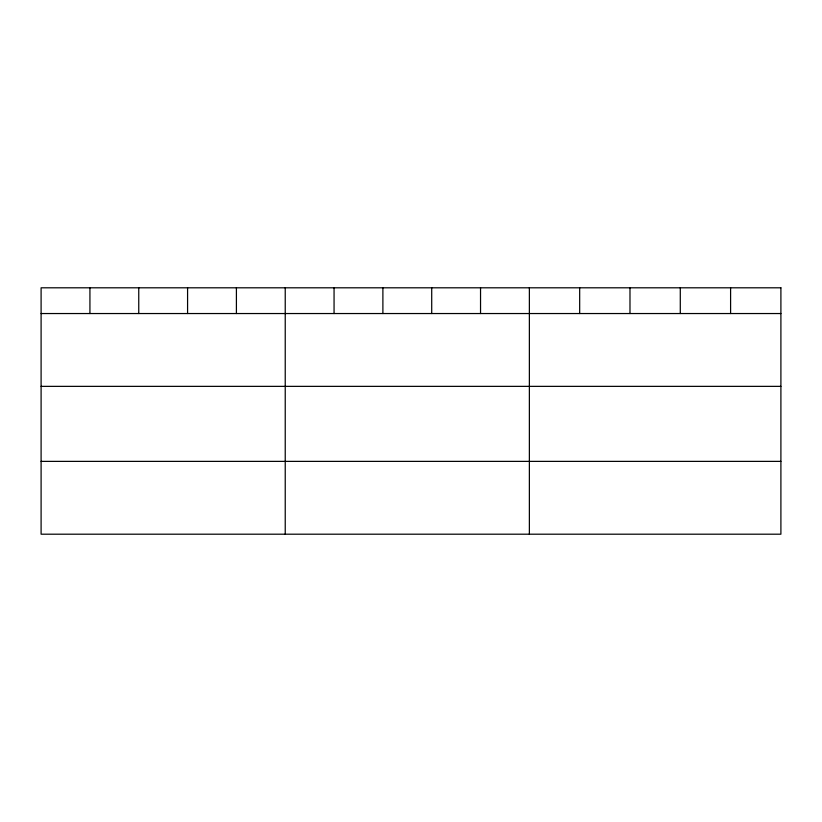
<?xml version="1.0" encoding="UTF-8"?>
<svg xmlns="http://www.w3.org/2000/svg" width="822" height="822" viewBox="0 0 822 822"><rect width="100%" height="100%" fill="white"/><g stroke="black" fill="none" stroke-linecap="round" stroke-linejoin="round"><path stroke-width="1.23" d="M41.1 313.542L780.9 313.542M41.1 386.361L780.9 386.361M41.1 461.378L780.9 461.378M730.594 287.803L730.594 313.542M680.287 287.803L680.287 313.542M629.981 287.803L629.981 313.542M579.674 287.803L579.674 313.542M529.368 287.803L529.368 534.197M480.541 287.803L480.541 313.542M431.714 287.803L431.714 313.542M382.888 287.803L382.888 313.542M334.061 287.803L334.061 313.542M285.234 287.803L285.234 534.197M236.407 287.803L236.407 313.542M187.58 287.803L187.58 313.542M138.754 287.803L138.754 313.542M89.927 287.803L89.927 313.542M780.9 287.803L41.1 287.803L41.1 534.197L780.9 534.197L780.9 287.803"/></g></svg>
